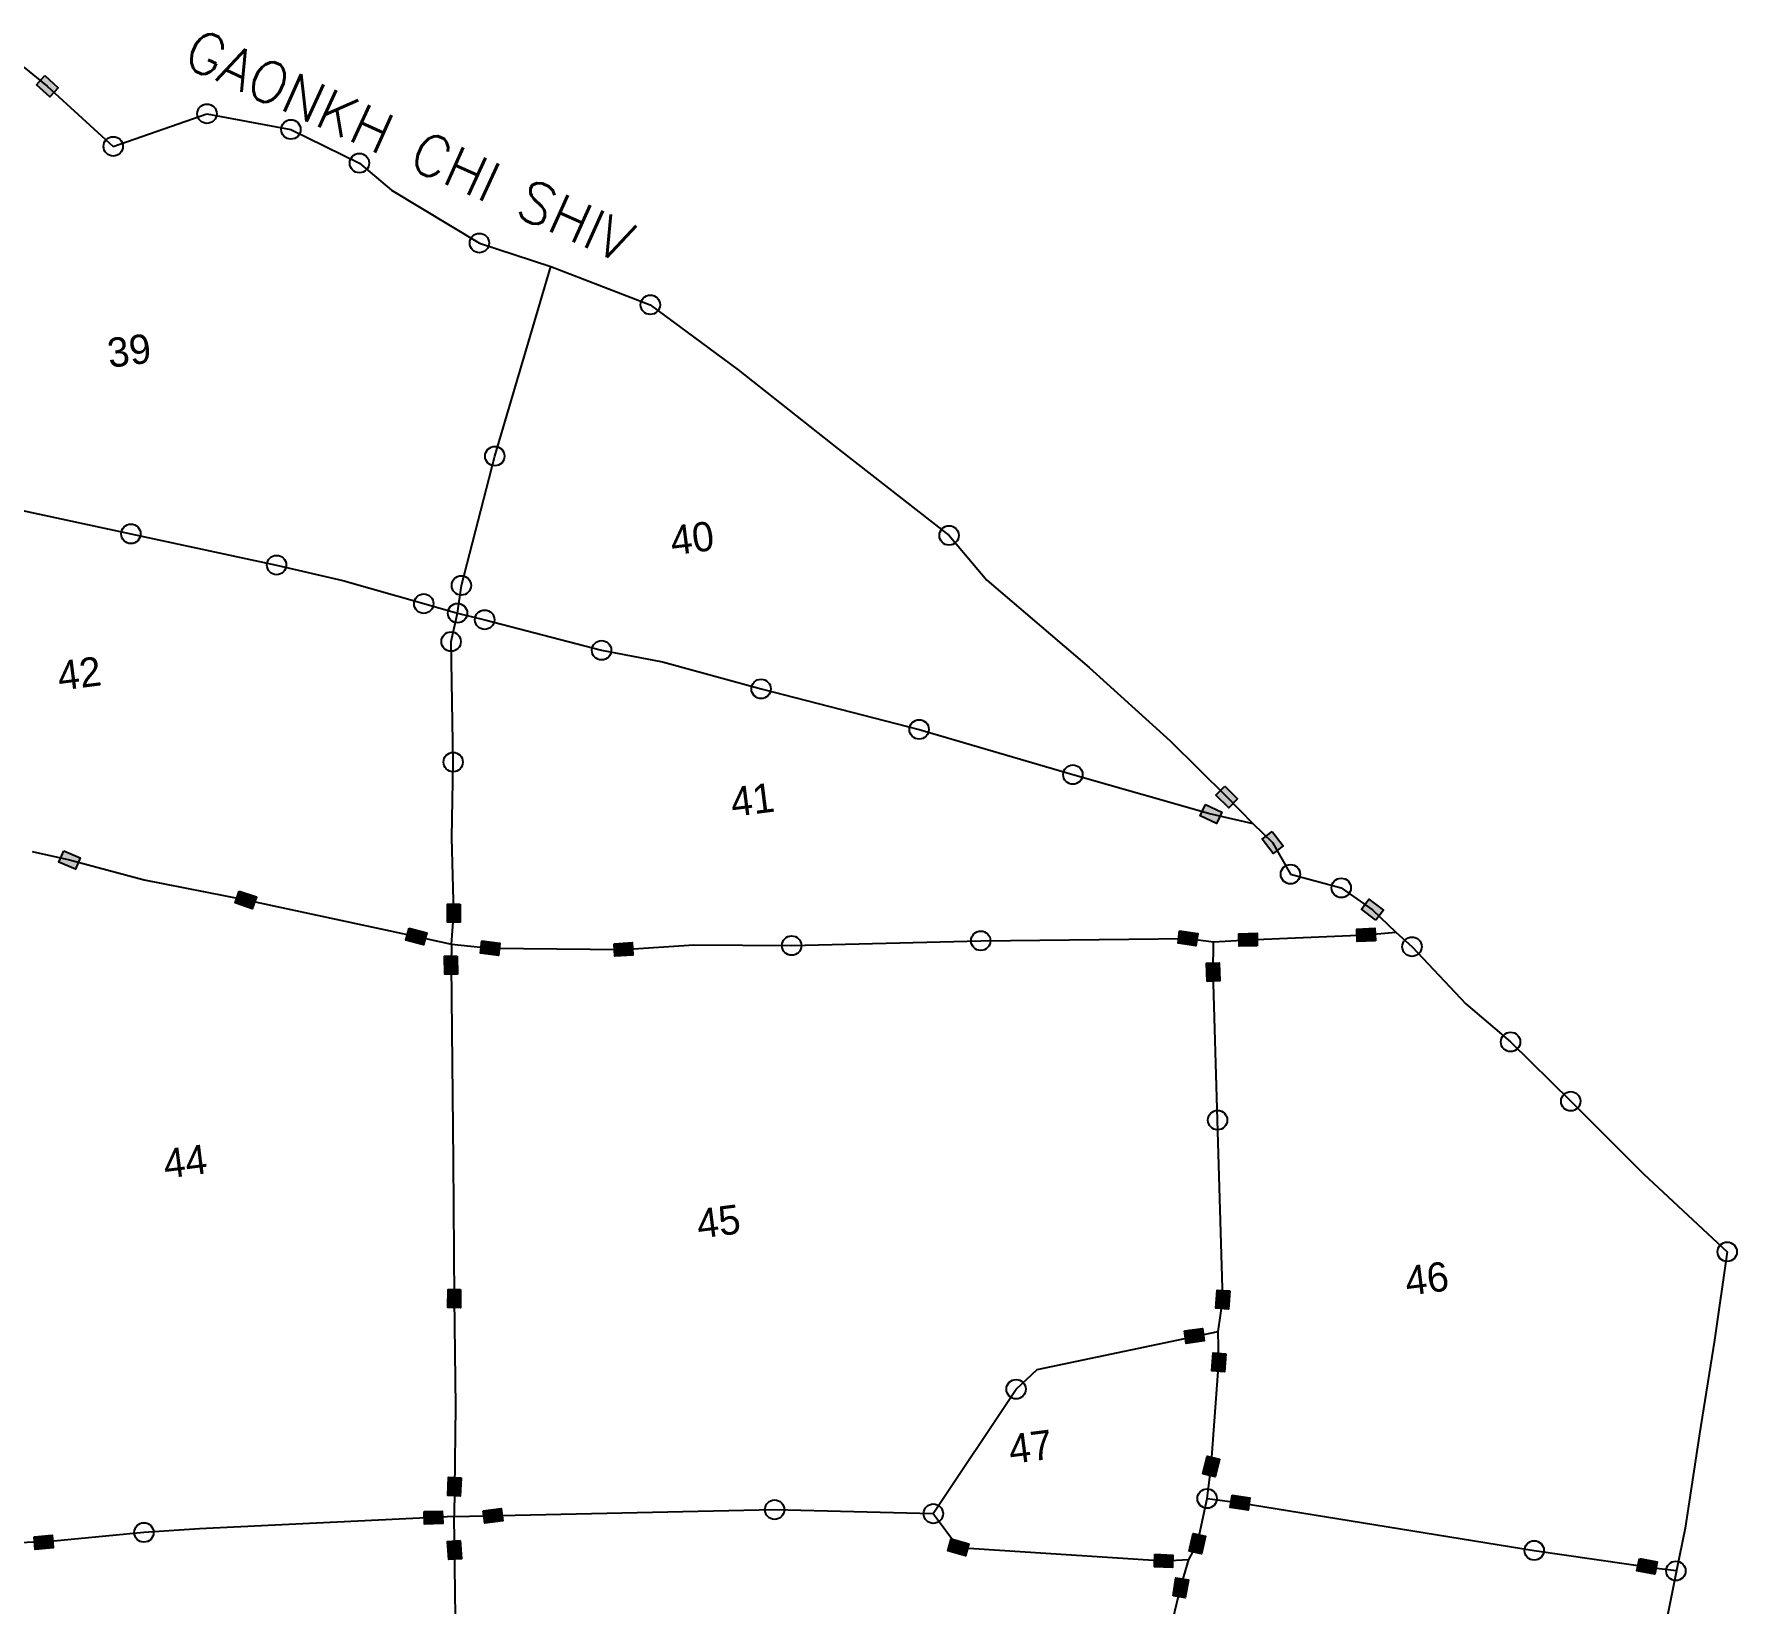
# Model space of a CAD drawing. Header units: metres. Extents: x 319146 to 321938, y 1851057 to 1854971.
# Drawn here: x 320475 to 321534, y 1853503 to 1854479 of the extents above; entities that cross this region are included whole.
import ezdxf

# ---------------------------------------------------------------- set-up
doc = ezdxf.new("R2010")
doc.units = ezdxf.units.M
doc.header["$LTSCALE"] = 0.3
for name, color, linetype in [('POLY_PARCEL', 6, 'Continuous'), ('TEXT_MAPOUT', 7, 'Continuous'), ('TEXT_PARCEL', 7, 'Continuous'), ('V_BOUND_LINE', 7, 'Continuous')]:
    doc.layers.add(name, color=color, linetype=linetype)
doc.styles.get("Standard").update_dxf_attribs({"font": 'simplex.shx'})
doc.styles.add('TEXT_MAP', font='')
doc.styles.get('TEXT_MAP').set_extended_font_data('Kruti Dev 050')

msp = doc.modelspace()

# ---------------------------------------------------------------- hatches: boundary and pattern name
for points in [[(320484.7, 1854440.3), (320489.9, 1854446), (320481.6, 1854453.6), (320476.4, 1854447.9)], [(321217.9, 1853998.3), (321223.4, 1854003.9), (321215.4, 1854011.8), (321209.9, 1854006.2)], [(321210.3, 1853988.6), (321213.6, 1853995.7), (321203.4, 1854000.5), (321200.1, 1853993.4)], [(321245.6, 1853970), (321251.8, 1853974.7), (321244.9, 1853983.7), (321238.7, 1853978.9)], [(320500.7, 1853960.2), (320503.7, 1853967.3), (320493.4, 1853971.7), (320490.3, 1853964.6)], [(320610.7, 1853935.6), (320613.2, 1853943), (320602.5, 1853946.6), (320600, 1853939.2)], [(321305.1, 1853941.5), (321300.4, 1853935.3), (321309.4, 1853928.5), (321314.1, 1853934.7)], [(320732.1, 1853927.2), (320739.9, 1853927.2), (320739.9, 1853938.4), (320732.1, 1853938.5)], [(320717.1, 1853913.1), (320719.2, 1853920.6), (320708.3, 1853923.6), (320706.2, 1853916.1)], [(321197.5, 1853912.6), (321198.6, 1853920.3), (321187.4, 1853921.9), (321186.4, 1853914.2)], [(321224.2, 1853920), (321224.5, 1853912.3), (321235.7, 1853912.6), (321235.5, 1853920.4)], [(321297.5, 1853923), (321297.8, 1853915.3), (321309.1, 1853915.7), (321308.8, 1853923.5)], [(320763.7, 1853906.5), (320764.7, 1853914.3), (320753.5, 1853915.7), (320752.5, 1853908)], [(320847.4, 1853906.8), (320846.9, 1853914.6), (320835.7, 1853913.8), (320836.2, 1853906.1)], [(320730.4, 1853894.9), (320738.2, 1853894.9), (320738.1, 1853906.2), (320730.3, 1853906.1)], [(321211.9, 1853901.9), (321204.1, 1853901.7), (321204.5, 1853890.4), (321212.3, 1853890.7)], [(320732.3, 1853687.6), (320740.1, 1853687.5), (320740.2, 1853698.8), (320732.4, 1853698.8)], [(321209.9, 1853687.3), (321217.7, 1853686.7), (321218.5, 1853698), (321210.7, 1853698.5)], [(321202.7, 1853666.9), (321201.6, 1853674.7), (321190.5, 1853673.1), (321191.5, 1853665.4)], [(321207.5, 1853648.3), (321215.2, 1853647.7), (321216.1, 1853658.9), (321208.3, 1853659.5)], [(321212.1, 1853593.4), (321204.5, 1853595.2), (321201.8, 1853584.3), (321209.4, 1853582.4)], [(320732.2, 1853570.8), (320740, 1853570.4), (320740.6, 1853581.7), (320732.8, 1853582.1)], [(321229.9, 1853561.6), (321231.1, 1853569.3), (321220, 1853571.1), (321218.8, 1853563.4)], [(320729.1, 1853553.3), (320728.8, 1853561.1), (320717.6, 1853560.8), (320717.8, 1853553)], [(320766.5, 1853555), (320765.5, 1853562.8), (320754.3, 1853561.3), (320755.3, 1853553.6)], [(320486.9, 1853538.3), (320486.2, 1853546.1), (320475, 1853545.1), (320475.7, 1853537.3)], [(320733, 1853530.9), (320740.8, 1853531.5), (320739.9, 1853542.8), (320732.1, 1853542.1)], [(321054.2, 1853533.2), (321056.3, 1853540.7), (321045.4, 1853543.8), (321043.3, 1853536.3)], [(321203.4, 1853545.5), (321195.8, 1853547.2), (321193.3, 1853536.2), (321200.9, 1853534.5)], [(321182.9, 1853526), (321183.2, 1853533.8), (321172, 1853534.3), (321171.7, 1853526.5)], [(321482.9, 1853521.8), (321484.4, 1853529.5), (321473.3, 1853531.6), (321471.8, 1853523.9)], [(321192.8, 1853518.3), (321185.1, 1853519.6), (321183.3, 1853508.5), (321190.9, 1853507.2)]]:
    msp.add_hatch(color=256).paths.add_polyline_path(points)

# ---------------------------------------------------------------- linework, layer by layer
for points in [[(320481.6, 1854453.6), (320489.9, 1854446), (320484.7, 1854440.3), (320476.4, 1854447.9)], [(321215.4, 1854011.8), (321223.4, 1854003.9), (321217.9, 1853998.3), (321209.9, 1854006.2)], [(321203.4, 1854000.5), (321213.6, 1853995.7), (321210.3, 1853988.6), (321200.1, 1853993.4)], [(321244.9, 1853983.7), (321251.8, 1853974.7), (321245.6, 1853970), (321238.7, 1853978.9)], [(320493.4, 1853971.7), (320503.7, 1853967.3), (320500.7, 1853960.2), (320490.3, 1853964.6)], [(320602.5, 1853946.6), (320613.2, 1853943), (320610.7, 1853935.6), (320600, 1853939.2)], [(321309.4, 1853928.5), (321300.4, 1853935.3), (321305.1, 1853941.5), (321314.1, 1853934.7)], [(320739.9, 1853938.4), (320739.9, 1853927.2), (320732.1, 1853927.2), (320732.1, 1853938.5)], [(320708.3, 1853923.6), (320719.2, 1853920.6), (320717.1, 1853913.1), (320706.2, 1853916.1)], [(321187.4, 1853921.9), (321198.6, 1853920.3), (321197.5, 1853912.6), (321186.4, 1853914.2)], [(321235.7, 1853912.6), (321224.5, 1853912.3), (321224.2, 1853920), (321235.5, 1853920.4)], [(321309.1, 1853915.7), (321297.8, 1853915.3), (321297.5, 1853923), (321308.8, 1853923.5)], [(320753.5, 1853915.7), (320764.7, 1853914.3), (320763.7, 1853906.5), (320752.5, 1853908)], [(320835.7, 1853913.8), (320846.9, 1853914.6), (320847.4, 1853906.8), (320836.2, 1853906.1)], [(320738.1, 1853906.2), (320738.2, 1853894.9), (320730.4, 1853894.9), (320730.3, 1853906.1)], [(321204.5, 1853890.4), (321204.1, 1853901.7), (321211.9, 1853901.9), (321212.3, 1853890.7)], [(320740.2, 1853698.8), (320740.1, 1853687.5), (320732.3, 1853687.6), (320732.4, 1853698.8)], [(321218.5, 1853698), (321217.7, 1853686.7), (321209.9, 1853687.3), (321210.7, 1853698.5)], [(321190.5, 1853673.1), (321201.6, 1853674.7), (321202.7, 1853666.9), (321191.5, 1853665.4)], [(321216.1, 1853658.9), (321215.2, 1853647.7), (321207.5, 1853648.3), (321208.3, 1853659.5)], [(321201.8, 1853584.3), (321204.5, 1853595.2), (321212.1, 1853593.4), (321209.4, 1853582.4)], [(320740.6, 1853581.7), (320740, 1853570.4), (320732.2, 1853570.8), (320732.8, 1853582.1)], [(321220, 1853571.1), (321231.1, 1853569.3), (321229.9, 1853561.6), (321218.8, 1853563.4)], [(320717.6, 1853560.8), (320728.8, 1853561.1), (320729.1, 1853553.3), (320717.8, 1853553)], [(320754.3, 1853561.3), (320765.5, 1853562.8), (320766.5, 1853555), (320755.3, 1853553.6)], [(320475, 1853545.1), (320486.2, 1853546.1), (320486.9, 1853538.3), (320475.7, 1853537.3)], [(320739.9, 1853542.8), (320740.8, 1853531.5), (320733, 1853530.9), (320732.1, 1853542.1)], [(321045.4, 1853543.8), (321056.3, 1853540.7), (321054.2, 1853533.2), (321043.3, 1853536.3)], [(321193.3, 1853536.2), (321195.8, 1853547.2), (321203.4, 1853545.5), (321200.9, 1853534.5)], [(321172, 1853534.3), (321183.2, 1853533.8), (321182.9, 1853526), (321171.7, 1853526.5)], [(321473.3, 1853531.6), (321484.4, 1853529.5), (321482.9, 1853521.8), (321471.8, 1853523.9)], [(321183.3, 1853508.5), (321185.1, 1853519.6), (321192.8, 1853518.3), (321190.9, 1853507.2)]]:
    msp.add_lwpolyline(points, close=True)
for centre in [(320582.5, 1854429.9), (320634.7, 1854420.1), (320524.2, 1854409.6), (320677.3, 1854399.2), (320751.9, 1854349.5), (320858.2, 1854311.1), (320761.5, 1854217), (320535.2, 1854168.7), (321044, 1854167.7), (320625.8, 1854149.3), (320740.7, 1854136.6), (320717.3, 1854125.3), (320738.3, 1854119.4), (320755.2, 1854115.3), (320734.3, 1854101.7), (320827.9, 1854096.3), (320927.1, 1854072.3), (321025.4, 1854047.1), (320735.6, 1854026.8), (321121, 1854019), (321256.3, 1853957.1), (321287.9, 1853948.6), (321063.7, 1853915.7), (320946.1, 1853912.7), (321331.9, 1853912), (321393.2, 1853852.8), (321430.6, 1853815.9), (321211, 1853804.2), (321527.9, 1853722.3), (321085.7, 1853636.9), (321204.5, 1853568.9), (320935.5, 1853562), (321034.2, 1853559.5), (320543.3, 1853547.8), (321407.9, 1853536.6), (321496, 1853523.9)]:
    msp.add_circle(centre, 6.03)
at = {"layer": 'POLY_PARCEL'}
for p, q in [((320761.5, 1854217), (320796.3, 1854334.9)), ((320740.7, 1854136.6), (320761.5, 1854217)), ((320440.6, 1854189.1), (320535.2, 1854168.7)), ((320535.2, 1854168.7), (320625.8, 1854149.3)), ((320625.8, 1854149.3), (320666.9, 1854139.6)), ((320666.9, 1854139.6), (320717.3, 1854125.3)), ((320738.3, 1854119.4), (320740.7, 1854136.6)), ((320717.3, 1854125.3), (320738.3, 1854119.4)), ((320734.3, 1854101.7), (320738.3, 1854119.4)), ((320738.3, 1854119.4), (320755.2, 1854115.3)), ((320755.2, 1854115.3), (320827.9, 1854096.3)), ((320735.6, 1854026.8), (320734.3, 1854101.7)), ((320827.9, 1854096.3), (320865.7, 1854089.2)), ((320865.7, 1854089.2), (320927.1, 1854072.3)), ((320927.1, 1854072.3), (321025.4, 1854047.1)), ((321025.4, 1854047.1), (321121, 1854019)), ((320734.7, 1853979.7), (320735.6, 1854026.8)), ((321121, 1854019), (321206.8, 1853994.6)), ((321206.8, 1853994.6), (321233, 1853988.7)), ((320736, 1853932.8), (320734.7, 1853979.7)), ((320473.7, 1853971.2), (320497, 1853966)), ((320497, 1853966), (320543.5, 1853953.6)), ((320543.5, 1853953.6), (320606.6, 1853941.1)), ((320606.6, 1853941.1), (320712.7, 1853918.4)), ((320734.5, 1853913.6), (320736, 1853932.8)), ((321303.3, 1853919.4), (321321.8, 1853921.1)), ((320712.7, 1853918.4), (320734.5, 1853913.6)), ((320734.5, 1853913.6), (320734.3, 1853900.5)), ((320734.5, 1853913.6), (320758.6, 1853911.1)), ((320758.6, 1853911.1), (320841.5, 1853910.3)), ((320841.5, 1853910.3), (320885.3, 1853913.2)), ((320885.3, 1853913.2), (320946.1, 1853912.7)), ((320946.1, 1853912.7), (321063.7, 1853915.7)), ((321063.7, 1853915.7), (321192.5, 1853917.2)), ((321192.5, 1853917.2), (321208.4, 1853915)), ((321208.2, 1853896.2), (321208.4, 1853915)), ((321208.4, 1853915), (321230, 1853916.3)), ((321230, 1853916.3), (321303.3, 1853919.4)), ((320734.3, 1853900.5), (320735.5, 1853779)), ((321211, 1853804.2), (321208.2, 1853896.2)), ((321214.2, 1853692.6), (321211, 1853804.2)), ((320735.5, 1853779), (320736.2, 1853693.2)), ((320736.2, 1853693.2), (320737.1, 1853626.2)), ((321211.3, 1853672.7), (321214.2, 1853692.6)), ((321098.8, 1853649.2), (321211.3, 1853672.7)), ((321211.8, 1853653.6), (321211.3, 1853672.7)), ((321085.7, 1853636.9), (321098.8, 1853649.2)), ((321207, 1853588.8), (321211.8, 1853653.6)), ((321034.2, 1853559.5), (321085.7, 1853636.9)), ((320737.1, 1853626.2), (320736.2, 1853557.7)), ((321204.5, 1853568.9), (321207, 1853588.8)), ((320736.2, 1853557.7), (320935.5, 1853562)), ((320935.5, 1853562), (321034.2, 1853559.5)), ((321198.4, 1853540.9), (321204.5, 1853568.9)), ((321204.5, 1853568.9), (321225, 1853566.3)), ((321225, 1853566.3), (321407.9, 1853536.6)), ((320577.8, 1853550), (320543.3, 1853547.8)), ((320736.2, 1853557.7), (320577.8, 1853550)), ((320739, 1853363.3), (320736.2, 1853557.7)), ((321034.2, 1853559.5), (321049.8, 1853538.5)), ((320480.9, 1853541.7), (320460.5, 1853541.3)), ((320543.3, 1853547.8), (320480.9, 1853541.7)), ((321193.2, 1853531), (321198.4, 1853540.9)), ((321049.8, 1853538.5), (321177.5, 1853530.1)), ((321177.5, 1853530.1), (321193.2, 1853531)), ((321188, 1853513.4), (321193.2, 1853531)), ((321407.9, 1853536.6), (321484, 1853525.7)), ((321484, 1853525.7), (321496.3, 1853524.1)), ((321153.7, 1853371.5), (321188, 1853513.4))]:
    msp.add_line(p, q, dxfattribs=at)
at = {"layer": 'V_BOUND_LINE'}
for p, q in [((320468.6, 1854458.8), (320483.2, 1854447)), ((320483.2, 1854447), (320524.2, 1854409.6)), ((320524.2, 1854409.6), (320582.5, 1854429.9)), ((320582.5, 1854429.9), (320634.7, 1854420.1)), ((320634.7, 1854420.1), (320677.3, 1854399.2)), ((320677.3, 1854399.2), (320697.3, 1854382.4)), ((320697.3, 1854382.4), (320751.9, 1854349.5)), ((320751.9, 1854349.5), (320796.3, 1854334.9)), ((320796.3, 1854334.9), (320858.2, 1854311.1)), ((320858.2, 1854311.1), (320912.8, 1854270.7)), ((320912.8, 1854270.7), (320975.2, 1854221.4)), ((320975.2, 1854221.4), (321044, 1854167.7)), ((321044, 1854167.7), (321067.4, 1854139.9)), ((321067.4, 1854139.9), (321131.2, 1854085.5)), ((321131.2, 1854085.5), (321181.4, 1854040.1)), ((321181.4, 1854040.1), (321216.7, 1854005.1)), ((321216.7, 1854005.1), (321233, 1853988.7)), ((321233, 1853988.7), (321245.2, 1853976.8)), ((321245.2, 1853976.8), (321256.3, 1853957.1)), ((321256.3, 1853957.1), (321287.9, 1853948.6)), ((321287.9, 1853948.6), (321307.3, 1853935)), ((321307.3, 1853935), (321321.8, 1853921.1)), ((321321.8, 1853921.1), (321331.9, 1853912)), ((321331.9, 1853912), (321365.4, 1853876.5)), ((321365.4, 1853876.5), (321393.2, 1853852.8)), ((321393.2, 1853852.8), (321430.6, 1853815.9)), ((321430.6, 1853815.9), (321475.9, 1853770.8)), ((321475.9, 1853770.8), (321527.9, 1853722.3)), ((321527.9, 1853722.3), (321520, 1853667.3)), ((321520, 1853667.3), (321510.7, 1853609.2)), ((321510.7, 1853609.2), (321501.8, 1853550.5)), ((321501.8, 1853550.5), (321496.3, 1853524.1)), ((321496.3, 1853524.1), (321484.6, 1853465.7))]:
    msp.add_line(p, q, dxfattribs=at)

# ---------------------------------------------------------------- texts
at = {"layer": 'TEXT_MAPOUT'}
msp.add_text('GAONKH CHI SHIV', height=25.296, rotation=335.6607, dxfattribs=at).set_placement((320566.4, 1854460.4))
at = {"layer": 'TEXT_PARCEL', "ltscale": 10, "style": 'TEXT_MAP'}
for s, p in [('39', (320521.8, 1854271.9)), ('40', (320871.9, 1854155.3)), ('42', (320490.8, 1854071.2)), ('41', (320909.4, 1853992.7)), ('44', (320556.6, 1853767.8)), ('45', (320888.3, 1853730.5)), ('46', (321328.8, 1853695)), ('47', (321082.3, 1853590.4))]:
    msp.add_text(s, height=18.21, rotation=7.2517, dxfattribs=at).set_placement(p)

doc.saveas('drawing.dxf')
